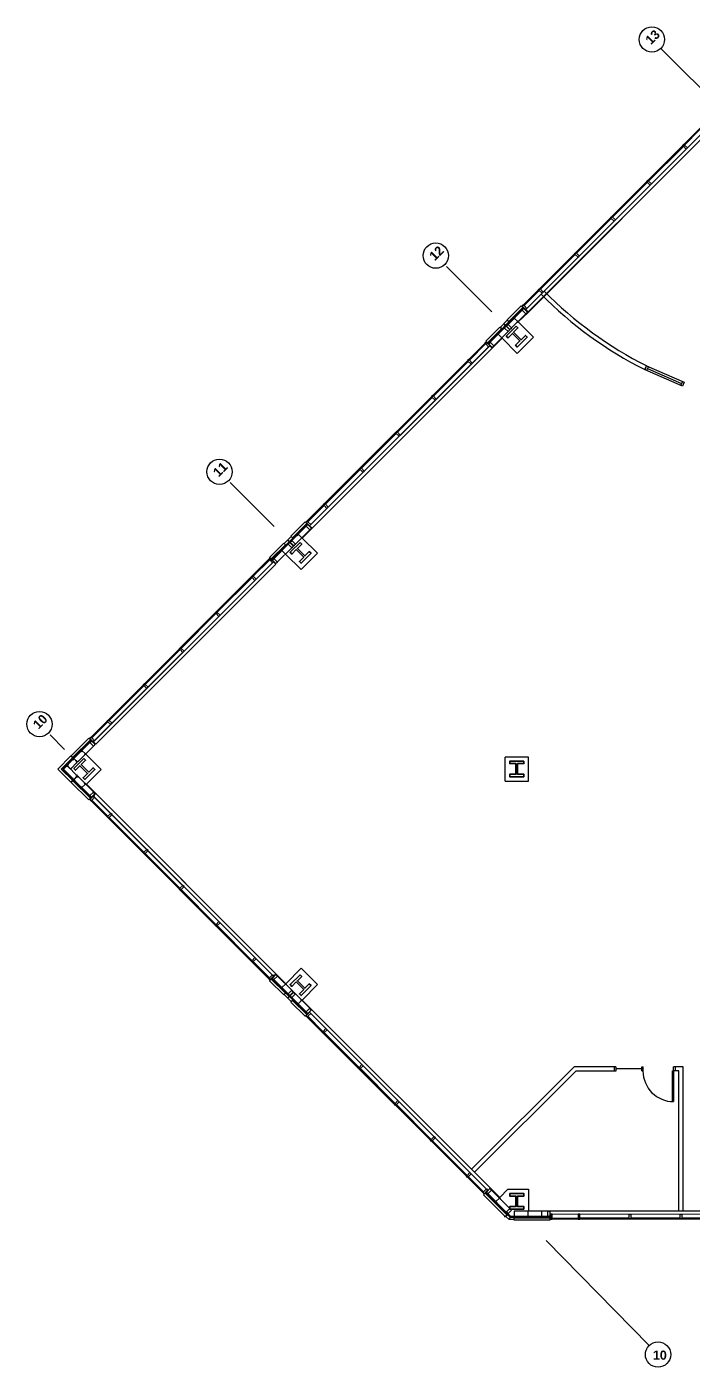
# Model space of a CAD drawing. Extents: x 30 to 3273, y 51 to 1636.
# Drawn here: x 30 to 815, y 51 to 1629 of the extents above; entities that cross this region are included whole.
import ezdxf

# ---------------------------------------------------------------- set-up
doc = ezdxf.new("R2010")
doc.units = 0
doc.header["$LTSCALE"] = 96
doc.header["$MEASUREMENT"] = 0
for name, color, linetype, lineweight in [('A-COL', 8, 'CONTINUOUS', 35), ('A-DOOR', 8, 'CONTINUOUS', 25), ('A-WALL-GYP', 8, 'CONTINUOUS', 25), ('A-WALL-INT', 8, 'CONTINUOUS', 25), ('A-WALL-MASONRY', 8, 'CONTINUOUS', 30), ('AWD-GLAZE', 8, 'CONTINUOUS', 30), ('AWD-MULL', 8, 'CONTINUOUS', 30), ('AWD-SILL', 8, 'CONTINUOUS', 18)]:
    doc.layers.add(name, color=color, linetype=linetype, lineweight=lineweight)
for name, color, linetype in [('A-GLAZING INT', 8, 'CONTINUOUS'), ('A-RAILING', 8, 'CONTINUOUS'), ('A-STUD', 8, 'CONTINUOUS'), ('XGRIDS', 8, 'CONTINUOUS')]:
    doc.layers.add(name, color=color, linetype=linetype)
doc.styles.add('Hand', font='cityb___.ttf')

msp = doc.modelspace()

# ---------------------------------------------------------------- linework, layer by layer
at = {"layer": 'A-COL'}
for points in [[(606.3, 1276.5), (594.5, 1264.7), (596.6, 1262.7), (601.7, 1267.9), (610.6, 1259), (605.4, 1253.9), (607.4, 1251.8), (619.2, 1263.6), (617.2, 1265.6), (612, 1260.4), (603.1, 1269.3), (608.3, 1274.5)], [(351.7, 1021.9), (340, 1010.2), (342, 1008.1), (347.2, 1013.3), (356, 1004.5), (350.9, 999.3), (352.9, 997.3), (364.6, 1009), (362.6, 1011.1), (357.4, 1005.9), (348.6, 1014.7), (353.8, 1019.9)], [(97.2, 767.4), (85.4, 755.6), (87.4, 753.6), (92.6, 758.8), (101.5, 749.9), (96.3, 744.7), (98.3, 742.7), (110.1, 754.5), (108, 756.5), (102.9, 751.3), (94, 760.2), (99.2, 765.3)], [(615.2, 764.2), (598.6, 764.2), (598.6, 761.3), (605.9, 761.3), (605.9, 748.8), (598.6, 748.8), (598.6, 745.9), (615.2, 745.9), (615.2, 748.8), (607.9, 748.8), (607.9, 761.3), (615.2, 761.3)], [(351.7, 512.8), (340, 501.1), (342, 499), (347.2, 504.2), (356, 495.4), (350.9, 490.2), (352.9, 488.2), (364.6, 499.9), (362.6, 501.9), (357.4, 496.8), (348.6, 505.6), (353.8, 510.8)], [(615.2, 236.8), (598.6, 236.8), (598.6, 239.7), (605.9, 239.7), (605.9, 252.1), (598.6, 252.1), (598.6, 255), (615.2, 255), (615.2, 252.1), (607.9, 252.1), (607.9, 239.7), (615.2, 239.7)]]:
    msp.add_lwpolyline(points, close=True, dxfattribs=at)
at = {"layer": 'A-DOOR', "linetype": 'Continuous'}
for p, q in [((754.1, 399.4), (754.1, 404.3)), ((754.1, 404.3), (755.6, 404.3)), ((754.1, 399.4), (755.6, 399.4)), ((755.6, 399), (755.6, 404.3)), ((790.1, 399.4), (791.6, 399.4)), ((790.1, 363.3), (790.1, 399.4)), ((791.6, 399), (791.6, 404.3)), ((793.6, 404.3), (791.6, 404.3)), ((791.6, 399.4), (791.6, 363.3)), ((793.6, 399.4), (791.6, 399.4)), ((793.6, 399.4), (793.6, 404.3)), ((791.6, 363.3), (790.1, 363.3))]:
    msp.add_line(p, q, dxfattribs=at)
msp.add_arc((791.6, 399.4), 36.1, 180, 270, dxfattribs=at)
at = {"layer": 'A-GLAZING INT'}
for p, q in [((761.8, 1229), (759.8, 1224.4)), ((760.8, 1226.7), (801, 1209.1)), ((802, 1211.3), (800, 1206.8))]:
    msp.add_line(p, q, dxfattribs=at)
at = {"layer": 'A-GLAZING INT', "linetype": 'Continuous'}
for p, q in [((721.7, 404.3), (721.7, 399.3)), ((723.7, 404.3), (723.7, 399.3)), ((754.1, 401.8), (723.7, 401.8)), ((754.1, 404.3), (754.1, 399.4))]:
    msp.add_line(p, q, dxfattribs=at)
at = {"layer": 'A-GLAZING INT'}
msp.add_lwpolyline([(759.8, 1229.8), (803.8, 1210.5), (802.1, 1205.9), (758, 1225.1)], close=True, dxfattribs=at)
at = {"layer": 'A-RAILING'}
for p, q in [((318.6, 1001.5), (319.1, 1001)), ((592.5, 228.7), (592.5, 227.2))]:
    msp.add_line(p, q, dxfattribs=at)
at = {"layer": 'A-STUD', "linetype": 'Continuous'}
for points in [[(618.3, 1292.5), (618.6, 1292.1), (617.6, 1291.1), (613.4, 1295.4), (614.4, 1296.4), (614.7, 1296)], [(618.3, 1292.5), (618.6, 1292.1), (619.6, 1293.1), (615.3, 1297.3), (614.4, 1296.4), (614.7, 1296)], [(599.5, 1273.7), (599.9, 1273.4), (600.9, 1274.3), (596.6, 1278.6), (595.6, 1277.6), (596, 1277.3)], [(607, 1281.2), (607.3, 1280.8), (608.3, 1281.8), (604, 1286), (603.1, 1285), (603.4, 1284.7)], [(589.8, 1264), (590.2, 1263.6), (589.2, 1262.7), (584.9, 1266.9), (585.9, 1267.9), (586.3, 1267.5)], [(597.2, 1271.4), (597.6, 1271.1), (596.6, 1270.1), (592.4, 1274.3), (593.3, 1275.3), (593.7, 1275)], [(597.2, 1271.4), (597.6, 1271.1), (598.6, 1272), (594.3, 1276.3), (593.3, 1275.3), (593.7, 1275)], [(599.5, 1273.7), (599.9, 1273.4), (598.9, 1272.4), (594.7, 1276.6), (595.6, 1277.6), (596, 1277.3)], [(578.5, 1252.7), (578.8, 1252.3), (577.9, 1251.4), (573.6, 1255.6), (574.6, 1256.6), (575, 1256.2)], [(578.5, 1252.7), (578.8, 1252.3), (579.8, 1253.3), (575.6, 1257.5), (574.6, 1256.6), (575, 1256.2)], [(363.7, 1037.9), (364.1, 1037.6), (363.1, 1036.6), (358.8, 1040.8), (359.8, 1041.8), (360.2, 1041.4)], [(363.7, 1037.9), (364.1, 1037.6), (365, 1038.5), (360.8, 1042.8), (359.8, 1041.8), (360.2, 1041.4)], [(352.4, 1026.6), (352.7, 1026.2), (353.7, 1027.2), (349.5, 1031.5), (348.5, 1030.5), (348.9, 1030.1)], [(335.2, 1009.4), (335.6, 1009.1), (334.6, 1008.1), (330.4, 1012.4), (331.4, 1013.3), (331.7, 1013)], [(342.7, 1016.9), (343, 1016.5), (342, 1015.5), (337.8, 1019.8), (338.8, 1020.8), (339.1, 1020.4)], [(342.7, 1016.9), (343, 1016.5), (344, 1017.5), (339.8, 1021.7), (338.8, 1020.8), (339.1, 1020.4)], [(345, 1019.2), (345.3, 1018.8), (344.4, 1017.8), (340.1, 1022.1), (341.1, 1023.1), (341.4, 1022.7)], [(345, 1019.2), (345.3, 1018.8), (346.3, 1019.8), (342.1, 1024), (341.1, 1023.1), (341.4, 1022.7)], [(323.9, 998.1), (324.3, 997.8), (323.3, 996.8), (319.1, 1001), (320, 1002), (320.4, 1001.7)], [(323.9, 998.1), (324.3, 997.8), (325.3, 998.7), (321, 1003), (320, 1002), (320.4, 1001.7)], [(97.7, 772.2), (98.2, 771.7), (99.2, 772.7), (94.9, 776.9), (93.9, 775.9), (94.5, 775.4)], [(109, 783.5), (109.5, 783), (108.5, 782), (104.3, 786.3), (105.3, 787.2), (105.8, 786.7)], [(109, 783.5), (109.5, 783), (110.5, 784), (106.2, 788.2), (105.3, 787.2), (105.8, 786.7)], [(77.7, 757.7), (78.2, 758.2), (77.2, 759.2), (73, 755), (74, 754), (74.5, 754.5)], [(81.9, 756.5), (82.5, 755.9), (81.5, 755), (77.2, 759.2), (78.2, 760.2), (78.7, 759.7)], [(87.9, 762.5), (88.5, 762), (89.4, 762.9), (85.2, 767.2), (84.2, 766.2), (84.8, 765.7)], [(90.2, 764.8), (90.8, 764.3), (89.8, 763.3), (85.5, 767.5), (86.5, 768.5), (87.1, 768)], [(87.9, 747.5), (88.5, 748), (89.4, 747), (85.2, 742.8), (84.2, 743.8), (84.8, 744.3)], [(90.2, 745.2), (90.8, 745.7), (89.8, 746.7), (85.5, 742.4), (86.5, 741.5), (87.1, 742)], [(97.7, 737.7), (98.2, 738.3), (99.2, 737.3), (94.9, 733.1), (93.9, 734), (94.5, 734.6)], [(109, 726.4), (109.5, 727), (108.5, 727.9), (104.3, 723.7), (105.3, 722.7), (105.8, 723.2)], [(109, 726.4), (109.5, 727), (110.5, 726), (106.2, 721.7), (105.3, 722.7), (105.8, 723.2)], [(323.9, 511.8), (324.3, 512.2), (323.3, 513.1), (319.1, 508.9), (320, 507.9), (320.4, 508.3)], [(323.9, 511.8), (324.3, 512.2), (325.3, 511.2), (321, 507), (320, 507.9), (320.4, 508.3)], [(335.2, 500.5), (335.6, 500.9), (334.6, 501.8), (330.4, 497.6), (331.4, 496.6), (331.7, 497)], [(342.7, 493.1), (343, 493.4), (342.1, 494.4), (337.8, 490.2), (338.8, 489.2), (339.1, 489.5)], [(342.7, 493.1), (343, 493.4), (344, 492.5), (339.8, 488.2), (338.8, 489.2), (339.1, 489.5)], [(345, 490.8), (345.3, 491.1), (344.4, 492.1), (340.1, 487.9), (341.1, 486.9), (341.4, 487.2)], [(345, 490.8), (345.3, 491.1), (346.3, 490.2), (342.1, 485.9), (341.1, 486.9), (341.4, 487.2)], [(352.4, 483.4), (352.8, 483.7), (353.7, 482.7), (349.5, 478.5), (348.5, 479.5), (348.9, 479.8)], [(363.7, 472), (364.1, 472.4), (363.1, 473.4), (358.8, 469.1), (359.8, 468.2), (360.2, 468.5)], [(363.7, 472), (364.1, 472.4), (365, 471.4), (360.8, 467.2), (359.8, 468.2), (360.2, 468.5)], [(575.9, 259.8), (576.3, 260.1), (575.3, 261.1), (571.1, 256.9), (572.1, 255.9), (572.4, 256.3)], [(575.9, 259.8), (576.3, 260.1), (577.3, 259.2), (573, 254.9), (572.1, 255.9), (572.4, 256.3)], [(587.2, 248.5), (587.6, 248.8), (586.6, 249.8), (582.4, 245.6), (583.4, 244.6), (583.7, 245)], [(599.4, 236.3), (599.8, 236.6), (598.8, 237.6), (594.6, 233.4), (595.6, 232.4), (595.9, 232.8)], [(599.4, 236.3), (599.8, 236.6), (600.8, 235.7), (596.5, 231.4), (595.6, 232.4), (595.9, 232.8)], [(605.3, 233.8), (605.3, 234.3), (604, 234.3), (604, 228.4), (605.3, 228.4), (605.3, 228.9)], [(621.3, 233.8), (621.3, 234.3), (620, 234.3), (620, 228.4), (621.3, 228.4), (621.3, 228.9)], [(637.3, 233.8), (637.3, 234.3), (636, 234.3), (636, 228.4), (637.3, 228.4), (637.3, 228.9)], [(644.6, 233.8), (644.6, 234.3), (643.2, 234.3), (643.2, 228.4), (644.6, 228.4), (644.6, 228.9)], [(644.6, 233.8), (644.6, 234.3), (646, 234.3), (646, 228.4), (644.6, 228.4), (644.6, 228.9)]]:
    msp.add_lwpolyline(points, dxfattribs=at)
at = {"layer": 'A-WALL-GYP', "linetype": 'ByBlock'}
for p, q in [((614.9, 1297.8), (594.2, 1277.1)), ((615.3, 1297.3), (594.7, 1276.6)), ((614.9, 1297.8), (615.3, 1297.3)), ((619.6, 1293.1), (598.9, 1272.4)), ((573.2, 1256), (593.9, 1276.7)), ((573.6, 1255.6), (594.3, 1276.3)), ((577.9, 1251.4), (598.6, 1272)), ((594.3, 1276.3), (593.9, 1276.7)), ((594.7, 1276.6), (594.2, 1277.1)), ((573.2, 1256), (573.6, 1255.6)), ((360.3, 1043.2), (339.7, 1022.5)), ((360.8, 1042.8), (340.1, 1022.1)), ((360.3, 1043.2), (360.8, 1042.8)), ((365, 1038.5), (344.4, 1017.8)), ((318.6, 1001.5), (339.3, 1022.2)), ((319.1, 1001), (339.8, 1021.7)), ((323.3, 996.8), (344, 1017.5)), ((339.8, 1021.7), (339.3, 1022.2)), ((340.1, 1022.1), (339.7, 1022.5)), ((105.8, 788.7), (85.1, 768)), ((106.2, 788.2), (85.5, 767.5)), ((110.5, 784), (90.8, 764.3)), ((106.2, 788.2), (105.8, 788.7)), ((84.8, 767.6), (72.1, 755)), ((85.2, 767.2), (73, 755)), ((78.2, 758.2), (89.4, 747)), ((89.4, 762.9), (81.5, 755)), ((85.2, 767.2), (84.8, 767.6)), ((85.5, 767.5), (85.1, 768)), ((84.8, 742.3), (72.1, 755)), ((85.2, 742.8), (73, 755)), ((85.2, 742.8), (84.8, 742.3)), ((85.5, 742.4), (85.1, 742)), ((105.8, 721.3), (85.1, 742)), ((106.2, 721.7), (85.5, 742.4)), ((110.5, 726), (90.8, 745.7)), ((106.2, 721.7), (105.8, 721.3)), ((318.6, 508.5), (319.1, 508.9)), ((318.6, 508.5), (339.3, 487.8)), ((319.1, 508.9), (339.8, 488.2)), ((323.3, 513.1), (344, 492.5)), ((365, 471.4), (344.4, 492.1)), ((339.8, 488.2), (339.3, 487.8)), ((340.1, 487.9), (339.7, 487.4)), ((360.4, 466.7), (339.7, 487.4)), ((360.8, 467.2), (340.1, 487.9)), ((360.4, 466.7), (359.6, 465.9)), ((360.7, 466.4), (361.1, 466.8))]:
    msp.add_line(p, q, dxfattribs=at)
at = {"layer": 'A-WALL-GYP', "linetype": 'Continuous'}
for p, q in [((570.6, 256.4), (571.1, 256.9)), ((596.1, 231), (570.6, 256.4)), ((596.5, 231.4), (571.1, 256.9)), ((575.3, 261.1), (600.8, 235.7)), ((596.1, 231), (596.5, 231.4)), ((596.4, 230.6), (596.9, 231.1)), ((599.4, 227.7), (596.4, 230.6)), ((599.6, 228.3), (596.9, 231.1)), ((599.3, 227.7), (603.5, 227.7)), ((599.6, 228.4), (603.5, 228.4)), ((603.5, 228.4), (603.5, 227.7)), ((646, 234.3), (604, 234.3)), ((604, 228.4), (646, 228.4)), ((604, 228.4), (604, 227.7)), ((604, 227.7), (646, 227.7)), ((646, 227.7), (646, 228.4))]:
    msp.add_line(p, q, dxfattribs=at)
at = {"layer": 'A-WALL-INT', "linetype": 'Continuous'}
for p, q in [((841.3, 1514), (620.5, 1293.1)), ((620.5, 1293.1), (608.7, 1281.4)), ((608.7, 1281.4), (626.6, 1263.5)), ((626.6, 1263.5), (607.5, 1244.4)), ((589.6, 1262.3), (365.9, 1038.6)), ((607.5, 1244.4), (589.6, 1262.3)), ((757.6, 1225.4), (759.8, 1229.8)), ((365.9, 1038.6), (354.2, 1026.9)), ((354.2, 1026.9), (372.1, 1009)), ((352.9, 989.8), (335, 1007.7)), ((372.1, 1009), (352.9, 989.8)), ((99.6, 772.3), (117.5, 754.4)), ((620.5, 768.9), (593.4, 768.9)), ((593.4, 740.5), (593.4, 768.9)), ((620.5, 740.5), (620.5, 768.9)), ((117.5, 754.4), (100.1, 737)), ((100.1, 737), (323.3, 513.9)), ((593.4, 740.5), (620.5, 740.5)), ((323.3, 513.9), (335.1, 502.2)), ((335.1, 502.2), (353.2, 520.4)), ((353.2, 520.4), (372.4, 501.2)), ((372.4, 501.2), (354.2, 483)), ((354.2, 483), (575.5, 262)), ((553.7, 283.7), (674.3, 404.3)), ((557.3, 280.2), (676.4, 399.3)), ((723.7, 404.3), (674.3, 404.3)), ((723.7, 399.3), (676.4, 399.3)), ((802.7, 404.4), (793.6, 404.4)), ((797.7, 399.4), (793.6, 399.4)), ((797.7, 234.9), (797.7, 399.4)), ((802.7, 234.9), (802.7, 404.4)), ((575.5, 262), (586.9, 250.5)), ((586.9, 250.5), (596.5, 260.2)), ((596.5, 260.2), (620.5, 260.2)), ((620.5, 260.2), (620.5, 234.9)), ((620.5, 234.9), (1102.5, 234.9))]:
    msp.add_line(p, q, dxfattribs=at)
for radius in [462.4, 457.4]:
    msp.add_arc((965.2, 1638.5), radius, 224.5439, 243.3228, dxfattribs=at)
at = {"layer": 'A-WALL-MASONRY'}
for points in [[(614.1, 1298.6), (612.2, 1300.5), (595.5, 1283.9), (597.5, 1281.9)], [(589.5, 1273.3), (587.6, 1275.2), (591.5, 1279.1), (593.4, 1277.2)], [(597.7, 1281.4), (595.7, 1283.4), (591.8, 1279.5), (593.8, 1277.5)], [(572.4, 1256.8), (570.4, 1258.8), (587.1, 1275.4), (589, 1273.5)], [(359.6, 1044), (357.6, 1045.9), (341, 1029.3), (342.9, 1027.4)], [(343.1, 1026.9), (341.2, 1028.8), (337.3, 1024.9), (339.2, 1023)], [(317.8, 1002.3), (315.9, 1004.2), (332.5, 1020.8), (334.4, 1018.9)], [(335, 1018.7), (333, 1020.7), (336.9, 1024.6), (338.9, 1022.6)], [(105, 789.5), (103, 791.4), (82.4, 770.7), (84.3, 768.8)], [(84, 741.5), (82, 739.6), (66.6, 755), (82, 770.4), (84, 768.4), (70.5, 755)], [(105, 720.5), (103, 718.6), (82.4, 739.2), (84.3, 741.2)], [(317.8, 507.7), (315.9, 505.7), (332.5, 489.1), (334.5, 491)], [(335, 491.2), (333, 489.3), (336.9, 485.4), (338.9, 487.3)], [(343.1, 483.1), (341.2, 481.1), (337.3, 485), (339.2, 487)], [(359.6, 465.9), (357.6, 464), (341, 480.6), (342.9, 482.6)], [(593.4, 228.2), (595.3, 230.2), (569.8, 255.7), (567.9, 253.7)], [(594.1, 228.2), (598, 224.4), (599.1, 227.1), (596, 230.2)], [(603.5, 224.4), (598, 224.4), (599.1, 227.1), (603.5, 227.1)], [(604, 223.9), (604, 226.6), (646, 226.6), (646, 223.9)]]:
    msp.add_lwpolyline(points, close=True, dxfattribs=at)
at = {"layer": 'AWD-GLAZE', "linetype": 'Continuous'}
msp.add_line((648, 225.1), (648, 226.1), dxfattribs=at)
for points in [[(822.6, 1507.9), (804.1, 1489.3), (803.4, 1490), (821.9, 1508.6)], [(761, 1447.6), (761.7, 1446.9), (803.4, 1488.6), (802.7, 1489.3)], [(718.5, 1405.2), (719.3, 1404.5), (761, 1446.2), (760.3, 1446.9)], [(676.1, 1362.8), (676.8, 1362.1), (718.5, 1403.8), (717.8, 1404.5)], [(633.7, 1320.3), (634.4, 1319.6), (676.1, 1361.4), (675.4, 1362.1)], [(615.2, 1300.4), (633.7, 1318.9), (633, 1319.6), (614.5, 1301.1)], [(570.6, 1255.9), (550.8, 1236), (550.1, 1236.8), (569.9, 1256.6)], [(549.4, 1236), (550.1, 1235.3), (508.4, 1193.6), (507.7, 1194.3)], [(507, 1193.6), (507.7, 1192.9), (466, 1151.2), (465.3, 1151.9)], [(464.6, 1151.2), (465.3, 1150.5), (423.5, 1108.8), (422.8, 1109.5)], [(422.1, 1108.8), (422.8, 1108.1), (381.1, 1066.4), (380.4, 1067.1)], [(360.6, 1045.8), (380.4, 1065.6), (379.7, 1066.4), (359.9, 1046.6)], [(316.4, 1001.7), (296.3, 981.5), (295.6, 982.2), (315.7, 1002.4)], [(294.9, 981.5), (295.6, 980.8), (253.8, 939.1), (253.1, 939.8)], [(252.4, 939.1), (253.1, 938.4), (211.4, 896.7), (210.7, 897.4)], [(210, 896.7), (210.7, 895.9), (169, 854.2), (168.3, 854.9)], [(167.6, 854.2), (168.3, 853.5), (126.6, 811.8), (125.9, 812.5)], [(106.1, 791.3), (125.9, 811.1), (125.1, 811.8), (105.3, 792)], [(106.1, 718.8), (125.8, 699), (125.1, 698.3), (105.3, 718.1)], [(125.8, 697.6), (126.6, 698.3), (168.3, 656.6), (167.6, 655.9)], [(168.3, 655.2), (169, 655.9), (210.7, 614.2), (210, 613.5)], [(210.7, 612.7), (211.4, 613.5), (253.1, 571.7), (252.4, 571)], [(253.1, 570.3), (253.8, 571), (295.5, 529.3), (294.8, 528.6)], [(316.1, 508.8), (296.3, 528.6), (295.5, 527.9), (315.4, 508.1)], [(360.6, 464.2), (379.1, 445.7), (378.4, 445), (359.9, 463.5)], [(420.9, 402.6), (421.6, 403.3), (379.9, 445), (379.1, 444.3)], [(463.3, 360.2), (464, 360.9), (422.3, 402.6), (421.6, 401.9)], [(505.7, 317.7), (506.4, 318.4), (464.7, 360.2), (464, 359.4)], [(548.2, 275.3), (548.9, 276), (507.2, 317.7), (506.5, 317)], [(568.1, 256.8), (549.6, 275.3), (548.8, 274.6), (567.4, 256.1)], [(648, 226.2), (679.7, 226.2), (679.7, 225.2), (648, 225.2)], [(739.7, 225.2), (739.7, 226.2), (680.7, 226.2), (680.7, 225.2)], [(799.7, 225.2), (799.7, 226.2), (740.7, 226.2), (740.7, 225.2)], [(859.7, 225.2), (859.7, 226.2), (800.7, 226.2), (800.7, 225.2)]]:
    msp.add_lwpolyline(points, close=True, dxfattribs=at)
at = {"layer": 'AWD-MULL', "linetype": 'Continuous'}
for p, q in [((646.5, 224.9), (648, 224.9)), ((648, 225.1), (648, 226.1)), ((648, 226.1), (648.5, 226.1)), ((648, 224.9), (648, 225.1)), ((648, 225.1), (648, 225.1))]:
    msp.add_line(p, q, dxfattribs=at)
for points in [[(802.2, 1489.2), (802.3, 1489), (802.7, 1489.3), (803.4, 1488.6), (803, 1488.3), (806.4, 1484.9), (807.8, 1486.3), (804.5, 1489.7), (804.1, 1489.3), (803.4, 1490), (803.7, 1490.4), (803.6, 1490.6)], [(761.2, 1448.2), (761.3, 1448), (761, 1447.6), (761.7, 1446.9), (762, 1447.3), (765.4, 1443.9), (764, 1442.5), (760.6, 1445.9), (761, 1446.2), (760.3, 1446.9), (759.9, 1446.6), (759.7, 1446.7)], [(718.7, 1405.7), (718.9, 1405.6), (718.5, 1405.2), (719.3, 1404.5), (719.6, 1404.8), (723, 1401.5), (721.6, 1400.1), (718.2, 1403.4), (718.5, 1403.8), (717.8, 1404.5), (717.5, 1404.1), (717.3, 1404.3)], [(676.3, 1363.3), (676.5, 1363.1), (676.1, 1362.8), (676.8, 1362.1), (677.2, 1362.4), (680.5, 1359.1), (679.1, 1357.6), (675.8, 1361), (676.1, 1361.4), (675.4, 1362.1), (675.1, 1361.7), (674.9, 1361.9)], [(633.9, 1320.9), (634.1, 1320.7), (633.7, 1320.4), (634.4, 1319.6), (634.8, 1320), (638.1, 1316.6), (636.7, 1315.2), (633.3, 1318.6), (633.7, 1318.9), (633, 1319.6), (632.6, 1319.3), (632.5, 1319.5)], [(613.2, 1300.2), (614.6, 1301.6), (614.8, 1301.5), (614.5, 1301.1), (615.2, 1300.4), (615.5, 1300.8), (618.9, 1297.4), (617.5, 1296)], [(548.9, 1235.9), (549, 1235.7), (549.4, 1236), (550.1, 1235.3), (549.7, 1235), (553.1, 1231.6), (554.5, 1233), (551.2, 1236.4), (550.8, 1236), (550.1, 1236.8), (550.5, 1237.1), (550.3, 1237.3)], [(506.4, 1193.5), (506.6, 1193.3), (507, 1193.6), (507.7, 1192.9), (507.3, 1192.6), (510.7, 1189.2), (512.1, 1190.6), (508.7, 1194), (508.4, 1193.6), (507.7, 1194.3), (508, 1194.7), (507.9, 1194.9)], [(464, 1151), (464.2, 1150.9), (464.6, 1151.2), (465.3, 1150.5), (464.9, 1150.1), (468.3, 1146.8), (469.7, 1148.2), (466.3, 1151.6), (466, 1151.2), (465.3, 1151.9), (465.6, 1152.3), (465.4, 1152.4)], [(421.6, 1108.6), (421.8, 1108.4), (422.1, 1108.8), (422.8, 1108.1), (422.5, 1107.7), (425.8, 1104.4), (427.3, 1105.8), (423.9, 1109.1), (423.5, 1108.8), (422.8, 1109.5), (423.2, 1109.8), (423, 1110)], [(380.6, 1067.6), (380.8, 1067.4), (380.4, 1067.1), (381.1, 1066.4), (381.5, 1066.7), (384.8, 1063.4), (383.4, 1061.9), (380.1, 1065.3), (380.4, 1065.6), (379.7, 1066.4), (379.3, 1066), (379.2, 1066.2)], [(358.7, 1045.7), (360.1, 1047.1), (360.3, 1046.9), (359.9, 1046.6), (360.6, 1045.8), (361, 1046.2), (364.3, 1042.8), (362.9, 1041.4)], [(316.2, 1003.2), (315.2, 1002.2), (315.4, 1002), (315.7, 1002.4), (316.4, 1001.7), (316.1, 1001.3), (319.4, 997.9), (320.5, 999)], [(294.3, 981.3), (294.5, 981.1), (294.8, 981.5), (295.6, 980.8), (295.2, 980.4), (298.6, 977.1), (300, 978.5), (296.6, 981.9), (296.3, 981.5), (295.6, 982.2), (295.9, 982.6), (295.7, 982.7)], [(251.9, 938.9), (252.1, 938.7), (252.4, 939.1), (253.1, 938.4), (252.8, 938), (256.1, 934.7), (257.5, 936.1), (254.2, 939.4), (253.8, 939.1), (253.1, 939.8), (253.5, 940.1), (253.3, 940.3)], [(209.5, 896.5), (209.6, 896.3), (210, 896.6), (210.7, 895.9), (210.4, 895.6), (213.7, 892.2), (215.1, 893.6), (211.8, 897), (211.4, 896.6), (210.7, 897.4), (211.1, 897.7), (210.9, 897.9)], [(167, 854), (167.2, 853.9), (167.6, 854.2), (168.3, 853.5), (167.9, 853.2), (171.3, 849.8), (172.7, 851.2), (169.3, 854.6), (169, 854.2), (168.3, 854.9), (168.6, 855.3), (168.5, 855.5)], [(126, 813), (126.2, 812.9), (125.9, 812.5), (126.6, 811.8), (126.9, 812.2), (130.3, 808.8), (128.9, 807.4), (125.5, 810.7), (125.9, 811.1), (125.1, 811.8), (124.8, 811.4), (124.6, 811.6)], [(104.1, 791.1), (105.5, 792.5), (105.7, 792.4), (105.3, 792), (106.1, 791.3), (106.4, 791.6), (109.8, 788.3), (108.3, 786.9)], [(104.1, 719), (105.5, 717.6), (105.7, 717.8), (105.3, 718.1), (106.1, 718.8), (106.4, 718.5), (109.8, 721.8), (108.3, 723.2)], [(126, 697.1), (126.2, 697.2), (125.9, 697.6), (126.6, 698.3), (126.9, 697.9), (130.3, 701.3), (128.9, 702.7), (125.5, 699.4), (125.9, 699), (125.1, 698.3), (124.8, 698.7), (124.6, 698.5)], [(168.5, 654.6), (168.6, 654.8), (168.3, 655.2), (169, 655.9), (169.3, 655.5), (172.7, 658.9), (171.3, 660.3), (167.9, 656.9), (168.3, 656.6), (167.6, 655.9), (167.2, 656.2), (167, 656.1)], [(210.9, 612.2), (211.1, 612.4), (210.7, 612.7), (211.4, 613.5), (211.8, 613.1), (215.1, 616.5), (213.7, 617.9), (210.3, 614.5), (210.7, 614.2), (210, 613.5), (209.6, 613.8), (209.5, 613.6)], [(253.3, 569.8), (253.5, 570), (253.1, 570.3), (253.8, 571), (254.2, 570.7), (257.5, 574), (256.1, 575.4), (252.8, 572.1), (253.1, 571.7), (252.4, 571), (252.1, 571.4), (251.9, 571.2)], [(294.3, 528.8), (294.5, 529), (294.8, 528.6), (295.5, 529.3), (295.2, 529.7), (298.6, 533), (300, 531.6), (296.6, 528.2), (296.3, 528.6), (295.5, 527.9), (295.9, 527.5), (295.7, 527.4)], [(316.2, 506.9), (314.8, 508.3), (315, 508.5), (315.4, 508.1), (316.1, 508.8), (315.7, 509.2), (319.1, 512.5), (320.5, 511.1)], [(358.7, 464.4), (360.1, 463), (360.3, 463.2), (359.9, 463.5), (360.6, 464.2), (361, 463.9), (364.3, 467.3), (362.9, 468.7)], [(379.3, 443.8), (379.5, 443.9), (379.1, 444.3), (379.9, 445), (380.2, 444.7), (383.6, 448), (382.2, 449.4), (378.8, 446.1), (379.1, 445.7), (378.4, 445), (378.1, 445.4), (377.9, 445.2)], [(420.3, 402.8), (420.5, 402.9), (420.9, 402.6), (421.6, 403.3), (421.2, 403.6), (424.6, 407), (426, 405.6), (422.6, 402.2), (422.3, 402.6), (421.6, 401.9), (421.9, 401.5), (421.7, 401.3)], [(462.8, 360.3), (462.9, 360.5), (463.3, 360.2), (464, 360.9), (463.6, 361.2), (467, 364.6), (468.4, 363.2), (465.1, 359.8), (464.7, 360.2), (464, 359.5), (464.3, 359.1), (464.2, 358.9)], [(505.2, 317.9), (505.4, 318.1), (505.7, 317.7), (506.5, 318.4), (506.1, 318.8), (509.5, 322.2), (510.9, 320.7), (507.5, 317.4), (507.2, 317.7), (506.5, 317), (506.8, 316.7), (506.6, 316.5)], [(547.6, 275.5), (547.8, 275.7), (548.1, 275.3), (548.8, 276), (548.5, 276.4), (551.8, 279.7), (553.3, 278.3), (549.9, 275), (549.5, 275.3), (548.8, 274.6), (549.2, 274.3), (549, 274.1)], [(568.3, 254.8), (566.8, 256.2), (567, 256.4), (567.4, 256.1), (568.1, 256.8), (567.7, 257.1), (571.1, 260.5), (572.5, 259.1)], [(646.5, 224.9), (648.5, 224.9), (648.5, 225.2), (648, 225.2), (648, 226.2), (648.5, 226.2), (648.5, 230.9), (646.5, 230.9)], [(681.2, 224.9), (681.2, 225.2), (680.7, 225.2), (680.7, 226.2), (681.2, 226.2), (681.2, 230.9), (679.2, 230.9), (679.2, 226.2), (679.7, 226.2), (679.7, 225.2), (679.2, 225.2), (679.2, 224.9)], [(739.2, 224.9), (739.2, 225.2), (739.7, 225.2), (739.7, 226.2), (739.2, 226.2), (739.2, 230.9), (741.2, 230.9), (741.2, 226.2), (740.7, 226.2), (740.7, 225.2), (741.2, 225.2), (741.2, 224.9)], [(799.2, 224.9), (799.2, 225.2), (799.7, 225.2), (799.7, 226.2), (799.2, 226.2), (799.2, 230.9), (801.2, 230.9), (801.2, 226.2), (800.7, 226.2), (800.7, 225.2), (801.2, 225.2), (801.2, 224.9)]]:
    msp.add_lwpolyline(points, close=True, dxfattribs=at)
msp.add_lwpolyline([(570.8, 1257.8), (569.4, 1256.4), (569.6, 1256.2), (569.9, 1256.6), (570.6, 1255.9), (570.3, 1255.5), (573.6, 1252.1), (575, 1253.6), (570.8, 1257.8)], dxfattribs=at)
at = {"layer": 'AWD-SILL', "linetype": 'Continuous'}
for points in [[(613.2, 1300.2), (822.8, 1509.8), (827.1, 1505.6), (617.5, 1296)], [(829.9, 1502.6), (620.4, 1293.2), (617.6, 1296), (827, 1505.5)], [(570.8, 1257.8), (358.7, 1045.7), (362.9, 1041.4), (575, 1253.6)], [(365.8, 1038.7), (577.8, 1250.6), (575, 1253.4), (363, 1041.5)], [(316.2, 1003.2), (104.1, 791.1), (108.3, 786.9), (320.5, 999)], [(323.2, 996.1), (111.3, 784.1), (108.5, 786.9), (320.4, 998.9)], [(104.1, 719), (316.2, 506.9), (320.5, 511.1), (108.3, 723.2)], [(323.2, 514), (111.3, 726), (108.5, 723.2), (320.4, 511.2)], [(568.3, 254.8), (358.7, 464.4), (362.9, 468.7), (572.5, 259.1)], [(1074, 224.9), (646.5, 224.9), (646.5, 230.9), (1074, 230.9)]]:
    msp.add_lwpolyline(points, close=True, dxfattribs=at)
at = {"layer": 'XGRIDS'}
for p, q in [((861.4, 1518.7), (776.6, 1603.6)), ((524.1, 1346.9), (577.5, 1293.4)), ((269.6, 1092.3), (321.4, 1040.4)), ((57.5, 795.3), (74.5, 778)), ((641.3, 199.8), (762.7, 76))]:
    msp.add_line(p, q, dxfattribs=at)
for centre in [(766, 1614.1), (511.5, 1359.5), (256.9, 1105), (44.9, 807.9), (773.2, 65.5)]:
    msp.add_circle(centre, 14.9, dxfattribs=at)

# ---------------------------------------------------------------- texts
at = {"layer": 'XGRIDS', "style": 'Hand', "width": 1.015228}
for s, p in [('13', (764.9, 1607.3)), ('12', (510.4, 1352.8)), ('11', (255.8, 1098.2)), ('10', (43.8, 801.2))]:
    msp.add_text(s, height=10.8, rotation=45, dxfattribs=at).set_placement(p)
msp.add_text('10', height=10.8, dxfattribs=at).set_placement((767.2, 59.4))

doc.saveas('drawing.dxf')
